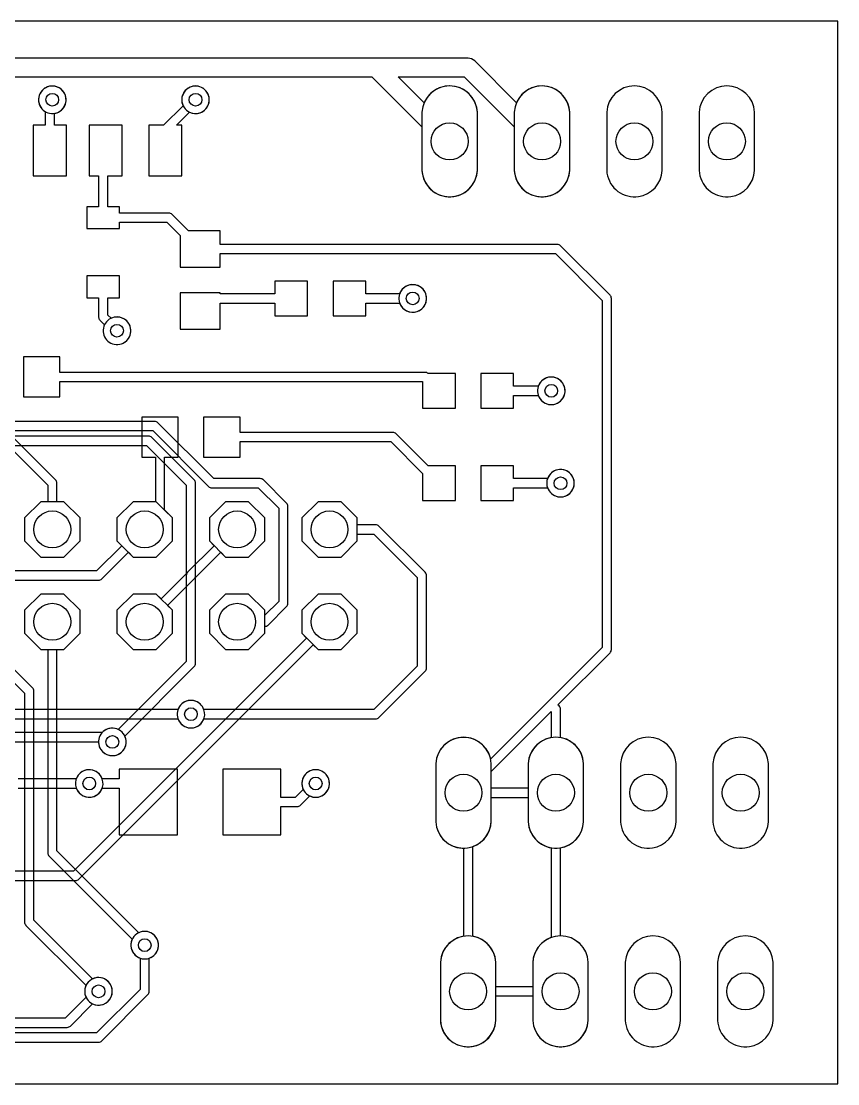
# Model space of a CAD drawing. Header units: millimetres. Extents: x 0 to 63.5, y 0 to 29.2.
# Drawn here: x 41.06 to 63.5, y 0 to 29.21 of the extents above; entities that cross this region are included whole.
import ezdxf

# ---------------------------------------------------------------- set-up
doc = ezdxf.new("R2010")
doc.units = ezdxf.units.MM

msp = doc.modelspace()

# ---------------------------------------------------------------- linework, layer by layer
at = {"layer": '16_copper'}
for points in [[(41.984, 26.679), (42.032, 26.692), (42.078, 26.711), (42.121, 26.736), (42.16, 26.766), (42.195, 26.801), (42.225, 26.84), (42.25, 26.883), (42.269, 26.929), (42.282, 26.977), (42.288, 27.026), (42.288, 27.076), (42.282, 27.125), (42.269, 27.173), (42.25, 27.219), (42.225, 27.262), (42.195, 27.301), (42.16, 27.336), (42.121, 27.366), (42.078, 27.391), (42.032, 27.41), (41.984, 27.423), (41.935, 27.429), (41.885, 27.429), (41.836, 27.423), (41.788, 27.41), (41.742, 27.391), (41.699, 27.366), (41.66, 27.336), (41.625, 27.301), (41.595, 27.262), (41.57, 27.219), (41.551, 27.173), (41.538, 27.125), (41.532, 27.076), (41.532, 27.026), (41.538, 26.977), (41.551, 26.929), (41.57, 26.883), (41.595, 26.84), (41.625, 26.801), (41.66, 26.766), (41.699, 26.736), (41.742, 26.711), (41.788, 26.692), (41.836, 26.679), (41.885, 26.673), (41.935, 26.673)], [(45.921, 26.679), (45.969, 26.692), (46.015, 26.711), (46.058, 26.736), (46.097, 26.766), (46.132, 26.801), (46.162, 26.84), (46.187, 26.883), (46.206, 26.929), (46.219, 26.977), (46.225, 27.026), (46.225, 27.076), (46.219, 27.125), (46.206, 27.173), (46.187, 27.219), (46.162, 27.262), (46.132, 27.301), (46.097, 27.336), (46.058, 27.366), (46.015, 27.391), (45.969, 27.41), (45.921, 27.423), (45.872, 27.429), (45.822, 27.429), (45.773, 27.423), (45.725, 27.41), (45.679, 27.391), (45.636, 27.366), (45.597, 27.336), (45.562, 27.301), (45.532, 27.262), (45.507, 27.219), (45.488, 27.173), (45.475, 27.125), (45.469, 27.076), (45.469, 27.026), (45.475, 26.977), (45.488, 26.929), (45.507, 26.883), (45.532, 26.84), (45.562, 26.801), (45.597, 26.766), (45.636, 26.736), (45.679, 26.711), (45.725, 26.692), (45.773, 26.679), (45.822, 26.673), (45.872, 26.673)], [(51.89, 21.218), (51.938, 21.231), (51.984, 21.25), (52.027, 21.275), (52.066, 21.305), (52.101, 21.34), (52.131, 21.379), (52.156, 21.422), (52.175, 21.468), (52.188, 21.516), (52.194, 21.565), (52.194, 21.615), (52.188, 21.664), (52.175, 21.712), (52.156, 21.758), (52.131, 21.801), (52.101, 21.84), (52.066, 21.875), (52.027, 21.905), (51.984, 21.93), (51.938, 21.949), (51.89, 21.962), (51.841, 21.968), (51.791, 21.968), (51.742, 21.962), (51.694, 21.949), (51.648, 21.93), (51.605, 21.905), (51.566, 21.875), (51.531, 21.84), (51.501, 21.801), (51.476, 21.758), (51.457, 21.712), (51.444, 21.664), (51.438, 21.615), (51.438, 21.565), (51.444, 21.516), (51.457, 21.468), (51.476, 21.422), (51.501, 21.379), (51.531, 21.34), (51.566, 21.305), (51.605, 21.275), (51.648, 21.25), (51.694, 21.231), (51.742, 21.218), (51.791, 21.212), (51.841, 21.212)], [(43.762, 20.329), (43.81, 20.342), (43.856, 20.361), (43.899, 20.386), (43.938, 20.416), (43.973, 20.451), (44.003, 20.49), (44.028, 20.533), (44.047, 20.579), (44.06, 20.627), (44.066, 20.676), (44.066, 20.726), (44.06, 20.775), (44.047, 20.823), (44.028, 20.869), (44.003, 20.912), (43.973, 20.951), (43.938, 20.986), (43.899, 21.016), (43.856, 21.041), (43.81, 21.06), (43.762, 21.073), (43.713, 21.079), (43.663, 21.079), (43.614, 21.073), (43.566, 21.06), (43.52, 21.041), (43.477, 21.016), (43.438, 20.986), (43.403, 20.951), (43.373, 20.912), (43.348, 20.869), (43.329, 20.823), (43.316, 20.775), (43.31, 20.726), (43.31, 20.676), (43.316, 20.627), (43.329, 20.579), (43.348, 20.533), (43.373, 20.49), (43.403, 20.451), (43.438, 20.416), (43.477, 20.386), (43.52, 20.361), (43.566, 20.342), (43.614, 20.329), (43.663, 20.323), (43.713, 20.323)], [(55.7, 18.678), (55.748, 18.691), (55.794, 18.71), (55.837, 18.735), (55.876, 18.765), (55.911, 18.8), (55.941, 18.839), (55.966, 18.882), (55.985, 18.928), (55.998, 18.976), (56.004, 19.025), (56.004, 19.075), (55.998, 19.124), (55.985, 19.172), (55.966, 19.218), (55.941, 19.261), (55.911, 19.3), (55.876, 19.335), (55.837, 19.365), (55.794, 19.39), (55.748, 19.409), (55.7, 19.422), (55.651, 19.428), (55.601, 19.428), (55.552, 19.422), (55.504, 19.409), (55.458, 19.39), (55.415, 19.365), (55.376, 19.335), (55.341, 19.3), (55.311, 19.261), (55.286, 19.218), (55.267, 19.172), (55.254, 19.124), (55.248, 19.075), (55.248, 19.025), (55.254, 18.976), (55.267, 18.928), (55.286, 18.882), (55.311, 18.839), (55.341, 18.8), (55.376, 18.765), (55.415, 18.735), (55.458, 18.71), (55.504, 18.691), (55.552, 18.678), (55.601, 18.672), (55.651, 18.672)], [(55.954, 16.138), (56.002, 16.151), (56.048, 16.17), (56.091, 16.195), (56.13, 16.225), (56.165, 16.26), (56.195, 16.299), (56.22, 16.342), (56.239, 16.388), (56.252, 16.436), (56.258, 16.485), (56.258, 16.535), (56.252, 16.584), (56.239, 16.632), (56.22, 16.678), (56.195, 16.721), (56.165, 16.76), (56.13, 16.795), (56.091, 16.825), (56.048, 16.85), (56.002, 16.869), (55.954, 16.882), (55.905, 16.888), (55.855, 16.888), (55.806, 16.882), (55.758, 16.869), (55.712, 16.85), (55.669, 16.825), (55.63, 16.795), (55.595, 16.76), (55.565, 16.721), (55.54, 16.678), (55.521, 16.632), (55.508, 16.584), (55.502, 16.535), (55.502, 16.485), (55.508, 16.436), (55.521, 16.388), (55.54, 16.342), (55.565, 16.299), (55.595, 16.26), (55.63, 16.225), (55.669, 16.195), (55.712, 16.17), (55.758, 16.151), (55.806, 16.138), (55.855, 16.132), (55.905, 16.132)], [(42.672, 14.924), (42.672, 15.556), (42.226, 16.002), (41.594, 16.002), (41.148, 15.556), (41.148, 14.924), (41.594, 14.478), (42.226, 14.478)], [(45.212, 14.924), (45.212, 15.556), (44.766, 16.002), (44.134, 16.002), (43.688, 15.556), (43.688, 14.924), (44.134, 14.478), (44.766, 14.478)], [(47.752, 14.924), (47.752, 15.556), (47.306, 16.002), (46.674, 16.002), (46.228, 15.556), (46.228, 14.924), (46.674, 14.478), (47.306, 14.478)], [(50.292, 14.924), (50.292, 15.556), (49.846, 16.002), (49.214, 16.002), (48.768, 15.556), (48.768, 14.924), (49.214, 14.478), (49.846, 14.478)], [(42.672, 12.384), (42.672, 13.016), (42.226, 13.462), (41.594, 13.462), (41.148, 13.016), (41.148, 12.384), (41.594, 11.938), (42.226, 11.938)], [(49.223, 7.883), (49.271, 7.896), (49.317, 7.915), (49.36, 7.94), (49.399, 7.97), (49.434, 8.005), (49.464, 8.044), (49.489, 8.087), (49.508, 8.133), (49.521, 8.181), (49.527, 8.23), (49.527, 8.28), (49.521, 8.329), (49.508, 8.377), (49.489, 8.423), (49.464, 8.466), (49.434, 8.505), (49.399, 8.54), (49.36, 8.57), (49.317, 8.595), (49.271, 8.614), (49.223, 8.627), (49.174, 8.633), (49.124, 8.633), (49.075, 8.627), (49.027, 8.614), (48.981, 8.595), (48.938, 8.57), (48.899, 8.54), (48.864, 8.505), (48.834, 8.466), (48.809, 8.423), (48.79, 8.377), (48.777, 8.329), (48.771, 8.28), (48.771, 8.23), (48.777, 8.181), (48.79, 8.133), (48.809, 8.087), (48.834, 8.044), (48.864, 8.005), (48.899, 7.97), (48.938, 7.94), (48.981, 7.915), (49.027, 7.896), (49.075, 7.883), (49.124, 7.877), (49.174, 7.877)]]:
    msp.add_lwpolyline(points, close=True, dxfattribs=at)
for points in [[(52.944, 24.391, 0.357806), (53.594, 25.109), (53.594, 26.707, 0.95208), (52.07, 26.707), (52.07, 25.109), (52.077, 25.034), (52.092, 24.961), (52.114, 24.889), (52.142, 24.82), (52.178, 24.754), (52.219, 24.692), (52.267, 24.634), (52.32, 24.581), (52.378, 24.533), (52.44, 24.492), (52.506, 24.456), (52.575, 24.428), (52.647, 24.406), (52.72, 24.391), (52.795, 24.384), (52.869, 24.384)], [(55.484, 24.391, 0.357806), (56.134, 25.109), (56.134, 26.707, 0.95208), (54.61, 26.707), (54.61, 25.109), (54.617, 25.034), (54.632, 24.961), (54.654, 24.889), (54.682, 24.82), (54.718, 24.754), (54.759, 24.692), (54.807, 24.634), (54.86, 24.581), (54.918, 24.533), (54.98, 24.492), (55.046, 24.456), (55.115, 24.428), (55.187, 24.406), (55.26, 24.391), (55.335, 24.384), (55.409, 24.384)], [(58.024, 24.391, 0.357806), (58.674, 25.109), (58.674, 26.707, 0.95208), (57.15, 26.707), (57.15, 25.109), (57.157, 25.034), (57.172, 24.961), (57.194, 24.889), (57.222, 24.82), (57.258, 24.754), (57.299, 24.692), (57.347, 24.634), (57.4, 24.581), (57.458, 24.533), (57.52, 24.492), (57.586, 24.456), (57.655, 24.428), (57.727, 24.406), (57.8, 24.391), (57.875, 24.384), (57.949, 24.384)], [(60.564, 24.391, 0.357806), (61.214, 25.109), (61.214, 26.707, 0.95208), (59.69, 26.707), (59.69, 25.109), (59.697, 25.034), (59.712, 24.961), (59.734, 24.889), (59.762, 24.82), (59.798, 24.754), (59.839, 24.692), (59.887, 24.634), (59.94, 24.581), (59.998, 24.533), (60.06, 24.492), (60.126, 24.456), (60.195, 24.428), (60.267, 24.406), (60.34, 24.391), (60.415, 24.384), (60.489, 24.384)], [(53.325, 6.484, 0.357806), (53.975, 7.202), (53.975, 8.8, 0.95208), (52.451, 8.8), (52.451, 7.202), (52.458, 7.127), (52.473, 7.054), (52.495, 6.982), (52.523, 6.913), (52.559, 6.847), (52.6, 6.785), (52.648, 6.727), (52.701, 6.674), (52.759, 6.626), (52.821, 6.585), (52.887, 6.549), (52.956, 6.521), (53.028, 6.499), (53.101, 6.484), (53.176, 6.477), (53.25, 6.477)], [(55.865, 6.484, 0.357806), (56.515, 7.202), (56.515, 8.8, 0.95208), (54.991, 8.8), (54.991, 7.202), (54.998, 7.127), (55.013, 7.054), (55.035, 6.982), (55.063, 6.913), (55.099, 6.847), (55.14, 6.785), (55.188, 6.727), (55.241, 6.674), (55.299, 6.626), (55.361, 6.585), (55.427, 6.549), (55.496, 6.521), (55.568, 6.499), (55.641, 6.484), (55.716, 6.477), (55.79, 6.477)], [(58.405, 6.484, 0.357806), (59.055, 7.202), (59.055, 8.8, 0.95208), (57.531, 8.8), (57.531, 7.202), (57.538, 7.127), (57.553, 7.054), (57.575, 6.982), (57.603, 6.913), (57.639, 6.847), (57.68, 6.785), (57.728, 6.727), (57.781, 6.674), (57.839, 6.626), (57.901, 6.585), (57.967, 6.549), (58.036, 6.521), (58.108, 6.499), (58.181, 6.484), (58.256, 6.477), (58.33, 6.477)], [(60.945, 6.484, 0.357806), (61.595, 7.202), (61.595, 8.8, 0.95208), (60.071, 8.8), (60.071, 7.202), (60.078, 7.127), (60.093, 7.054), (60.115, 6.982), (60.143, 6.913), (60.179, 6.847), (60.22, 6.785), (60.268, 6.727), (60.321, 6.674), (60.379, 6.626), (60.441, 6.585), (60.507, 6.549), (60.576, 6.521), (60.648, 6.499), (60.721, 6.484), (60.796, 6.477), (60.87, 6.477)], [(43.185, 1.144, 0.187839), (43.27, 1.18), (44.54, 2.45, 0.198912), (44.577, 2.54), (44.577, 3.453, 0.992651), (44.328, 4.169), (44.282, 4.15, 0.662859), (44.323, 3.453), (44.323, 2.593), (43.127, 1.397), (21.075, 1.397), (19.489, 2.984, 0.119573), (19.458, 3.035), (19.475, 3.076, 1), (18.757, 3.319), (18.744, 3.272, 0.577349), (19.238, 2.839), (19.265, 2.85, 0.033351), (19.278, 2.835), (20.933, 1.18, 0.198912), (21.023, 1.143), (43.18, 1.143)], [(53.452, 1.023, 0.357806), (54.102, 1.741), (54.102, 3.339, 0.95208), (52.578, 3.339), (52.578, 1.741), (52.585, 1.666), (52.6, 1.593), (52.622, 1.521), (52.65, 1.452), (52.686, 1.386), (52.727, 1.324), (52.775, 1.266), (52.828, 1.213), (52.886, 1.165), (52.948, 1.124), (53.014, 1.088), (53.083, 1.06), (53.155, 1.038), (53.228, 1.023), (53.303, 1.016), (53.377, 1.016)], [(55.992, 1.023, 0.357806), (56.642, 1.741), (56.642, 3.339, 0.95208), (55.118, 3.339), (55.118, 1.741), (55.125, 1.666), (55.14, 1.593), (55.162, 1.521), (55.19, 1.452), (55.226, 1.386), (55.267, 1.324), (55.315, 1.266), (55.368, 1.213), (55.426, 1.165), (55.488, 1.124), (55.554, 1.088), (55.623, 1.06), (55.695, 1.038), (55.768, 1.023), (55.843, 1.016), (55.917, 1.016)], [(58.532, 1.023, 0.357806), (59.182, 1.741), (59.182, 3.339, 0.95208), (57.658, 3.339), (57.658, 1.741), (57.665, 1.666), (57.68, 1.593), (57.702, 1.521), (57.73, 1.452), (57.766, 1.386), (57.807, 1.324), (57.855, 1.266), (57.908, 1.213), (57.966, 1.165), (58.028, 1.124), (58.094, 1.088), (58.163, 1.06), (58.235, 1.038), (58.308, 1.023), (58.383, 1.016), (58.457, 1.016)], [(61.072, 1.023, 0.357806), (61.722, 1.741), (61.722, 3.339, 0.95208), (60.198, 3.339), (60.198, 1.741), (60.205, 1.666), (60.22, 1.593), (60.242, 1.521), (60.27, 1.452), (60.306, 1.386), (60.347, 1.324), (60.395, 1.266), (60.448, 1.213), (60.506, 1.165), (60.568, 1.124), (60.634, 1.088), (60.703, 1.06), (60.775, 1.038), (60.848, 1.023), (60.923, 1.016), (60.997, 1.016)], [(42.322, 1.55, 0.187839), (42.406, 1.587), (43.018, 2.198, 0.992652), (43.348, 2.88), (43.302, 2.899, 0.662856), (42.838, 2.378), (42.264, 1.803), (21.599, 1.803), (20.367, 3.035, 0.992652), (19.685, 3.365), (19.666, 3.319, 0.662856), (20.187, 2.856), (21.456, 1.587, 0.198912), (21.546, 1.549), (42.316, 1.549)]]:
    msp.add_lwpolyline(points, format="xyb", close=True, dxfattribs=at)
for points in [[(37.677, 17.955), (44.67, 17.955), (46.205, 16.42, 0.198912), (46.295, 16.383), (47.572, 16.383), (48.133, 15.822), (48.133, 13.261), (47.752, 12.88), (47.752, 13.016), (47.306, 13.462), (46.674, 13.462), (46.228, 13.016), (46.228, 12.384), (46.674, 11.938), (47.306, 11.938), (47.752, 12.384), (47.752, 12.573, 0.198912), (47.842, 12.61), (48.35, 13.118, 0.198912), (48.387, 13.208), (48.387, 15.875, 0.198912), (48.35, 15.965), (47.715, 16.6, 0.198912), (47.625, 16.637), (46.347, 16.637), (44.813, 18.172, 0.198912), (44.723, 18.209), (37.625, 18.209, 0.198912)], [(37.845, 17.549), (44.502, 17.549), (45.593, 16.457), (45.593, 14.023), (44.899, 13.329), (44.766, 13.462), (44.134, 13.462), (43.688, 13.016), (43.688, 12.384), (44.134, 11.938), (44.766, 11.938), (45.212, 12.384), (45.212, 13.016), (45.079, 13.149), (45.81, 13.88, 0.198912), (45.847, 13.97), (45.847, 16.51, 0.198912), (45.81, 16.6), (44.644, 17.765, 0.198912), (44.554, 17.803), (37.793, 17.803, 0.198912)], [(29.39, 5.588), (42.545, 5.588), (42.55, 5.589, 0.187839), (42.635, 5.625), (49.081, 12.071), (49.214, 11.938), (49.846, 11.938), (50.292, 12.384), (50.292, 13.016), (49.846, 13.462), (49.214, 13.462), (48.768, 13.016), (48.768, 12.384), (48.901, 12.251), (42.492, 5.842), (29.337, 5.842, 0.198912)], [(30.406, 10.033), (45.363, 10.033, 0.992651), (46.079, 10.282), (46.06, 10.328, 0.662859), (45.363, 10.287), (30.353, 10.287, 0.198912)], [(34.765, 9.398), (43.183, 9.398, 0.9678), (43.939, 9.373), (43.939, 9.423, 0.662668), (43.28, 9.652), (34.712, 9.652, 0.198912)], [(40.974, 8.128), (42.569, 8.128, 0.992651), (43.285, 8.377), (43.266, 8.423, 0.662859), (42.569, 8.382), (40.974, 8.382)]]:
    msp.add_lwpolyline(points, format="xyb", dxfattribs=at)
at = {"layer": '1_copper'}
for points in [[(38.528, 27.686), (50.695, 27.686), (52.07, 26.311), (52.07, 25.109, 0.95208), (53.594, 25.109), (53.594, 26.707, 0.796397), (52.131, 26.968), (51.413, 27.686), (53.235, 27.686), (54.61, 26.311), (54.61, 25.109, 0.95208), (56.134, 25.109), (56.134, 26.707, 0.796397), (54.671, 26.968), (53.52, 28.12, 0.198912), (53.34, 28.194), (14.605, 28.194)], [(35.613, 13.843), (43.18, 13.843, 0.198912), (43.27, 13.88), (44.001, 14.611), (44.134, 14.478), (44.766, 14.478), (45.212, 14.924), (45.212, 15.556), (44.997, 15.771), (44.997, 17.23), (45.37, 17.23), (45.37, 18.33), (44.37, 18.33), (44.37, 17.23), (44.743, 17.23), (44.743, 16.002), (44.134, 16.002), (43.688, 15.556), (43.688, 14.924), (43.821, 14.791), (43.127, 14.097), (35.56, 14.097, 0.198912)], [(40.587, 17.653), (41.783, 16.457), (41.783, 16.002), (41.594, 16.002), (41.148, 15.556), (41.148, 14.924), (41.594, 14.478), (42.226, 14.478), (42.672, 14.924), (42.672, 15.556), (42.226, 16.002), (42.037, 16.002), (42.037, 16.51, 0.198912), (42, 16.6), (40.73, 17.87, 0.198912)], [(39.819, 12.071), (41.148, 10.742), (41.148, 4.445, 0.198912), (41.185, 4.355), (42.838, 2.702), (42.821, 2.662), (42.808, 2.614), (42.802, 2.565), (42.802, 2.515), (42.808, 2.466), (42.821, 2.418), (42.84, 2.372), (42.865, 2.329), (42.895, 2.29), (42.93, 2.255), (42.969, 2.225), (43.012, 2.2), (43.058, 2.181), (43.106, 2.168), (43.155, 2.162), (43.205, 2.162), (43.254, 2.168, 1), (43.106, 2.912), (43.058, 2.899), (43.018, 2.882), (41.402, 4.498), (41.402, 10.795, 0.198912), (41.365, 10.885), (39.999, 12.251)]]:
    msp.add_lwpolyline(points, format="xyb", dxfattribs=at)
for points in [[(42.296, 26.349), (41.968, 26.349), (41.968, 26.677, 0.956712), (41.885, 27.429), (41.836, 27.423, 0.684351), (41.714, 26.727), (41.714, 26.349), (41.386, 26.349), (41.386, 24.959), (42.296, 24.959)], [(45.471, 26.349), (45.325, 26.349), (45.685, 26.709, 0.992652), (46.015, 27.391), (45.969, 27.41, 0.662856), (45.505, 26.889), (44.965, 26.349), (44.561, 26.349), (44.561, 24.959), (45.471, 24.959)], [(58.024, 24.391, 0.357806), (58.674, 25.109), (58.674, 26.707, 0.95208), (57.15, 26.707), (57.15, 25.109), (57.157, 25.034), (57.172, 24.961), (57.194, 24.889), (57.222, 24.82), (57.258, 24.754), (57.299, 24.692), (57.347, 24.634), (57.4, 24.581), (57.458, 24.533), (57.52, 24.492), (57.586, 24.456), (57.655, 24.428), (57.727, 24.406), (57.8, 24.391), (57.875, 24.384), (57.949, 24.384)], [(60.564, 24.391, 0.357806), (61.214, 25.109), (61.214, 26.707, 0.95208), (59.69, 26.707), (59.69, 25.109), (59.697, 25.034), (59.712, 24.961), (59.734, 24.889), (59.762, 24.82), (59.798, 24.754), (59.839, 24.692), (59.887, 24.634), (59.94, 24.581), (59.998, 24.533), (60.06, 24.492), (60.126, 24.456), (60.195, 24.428), (60.267, 24.406), (60.34, 24.391), (60.415, 24.384), (60.489, 24.384)], [(53.953, 8.948, 0.862606), (52.451, 8.8), (52.451, 7.202, 0.399908), (53.213, 6.477), (53.213, 4.054, 0.352144), (52.578, 3.339), (52.578, 1.741, 0.95208), (54.102, 1.741), (54.102, 2.413), (55.118, 2.413), (55.118, 1.741, 0.95208), (56.642, 1.741), (56.642, 3.339, 0.399908), (55.88, 4.064), (55.88, 6.487, 0.352144), (56.515, 7.202), (56.515, 8.8, 0.352144), (55.88, 9.515), (55.88, 10.287, 0.303345), (55.806, 10.414), (57.24, 11.848, 0.198912), (57.277, 11.938), (57.277, 21.59, 0.198912), (57.24, 21.68), (55.882, 23.038, 0.198912), (55.792, 23.075), (46.524, 23.075), (46.524, 23.448), (45.654, 23.448), (45.202, 23.9, 0.198912), (45.112, 23.937), (43.76, 23.937), (43.76, 24.11), (43.437, 24.11), (43.437, 24.959), (43.831, 24.959), (43.831, 26.349), (42.921, 26.349), (42.921, 24.959), (43.183, 24.959), (43.183, 24.11), (42.86, 24.11), (42.86, 23.51), (43.76, 23.51), (43.76, 23.683), (45.059, 23.683), (45.424, 23.318), (45.424, 22.448), (46.524, 22.448), (46.524, 22.821), (55.739, 22.821), (57.023, 21.537), (57.023, 11.991), (53.958, 8.925)], [(43.762, 20.329, 1), (43.614, 21.073), (43.566, 21.06), (43.526, 21.043), (43.437, 21.132), (43.437, 21.61), (43.76, 21.61), (43.76, 22.21), (42.86, 22.21), (42.86, 21.61), (43.183, 21.61), (43.183, 21.079, 0.198912), (43.22, 20.989), (43.346, 20.863), (43.329, 20.823), (43.316, 20.775), (43.31, 20.726), (43.31, 20.676), (43.316, 20.627), (43.329, 20.579), (43.348, 20.533), (43.373, 20.49), (43.403, 20.451), (43.438, 20.416), (43.477, 20.386), (43.52, 20.361), (43.566, 20.342), (43.614, 20.329), (43.663, 20.323), (43.713, 20.323)], [(50.526, 21.463), (51.459, 21.463, 0.992651), (52.175, 21.712), (52.156, 21.758, 0.662859), (51.459, 21.717), (50.526, 21.717), (50.526, 22.065), (49.626, 22.065), (49.626, 21.115), (50.526, 21.115)], [(52.99, 19.525), (52.244, 19.525, 0.185576), (52.159, 19.558), (42.117, 19.558), (42.117, 19.981), (41.117, 19.981), (41.117, 18.881), (42.117, 18.881), (42.117, 19.304), (52.09, 19.304), (52.09, 18.575), (52.99, 18.575)], [(54.59, 18.923), (55.269, 18.923, 0.992651), (55.985, 19.172), (55.966, 19.218, 0.662859), (55.269, 19.177), (54.59, 19.177), (54.59, 19.525), (53.69, 19.525), (53.69, 18.575), (54.59, 18.575)], [(52.99, 16.985), (52.245, 16.985), (51.36, 17.87, 0.198912), (51.27, 17.907), (47.07, 17.907), (47.07, 18.33), (46.07, 18.33), (46.07, 17.23), (47.07, 17.23), (47.07, 17.653), (51.217, 17.653), (52.09, 16.78), (52.09, 16.035), (52.99, 16.035)], [(54.59, 16.383), (55.523, 16.383, 0.992651), (56.239, 16.632), (56.22, 16.678, 0.662859), (55.523, 16.637), (54.59, 16.637), (54.59, 16.985), (53.69, 16.985), (53.69, 16.035), (54.59, 16.035)], [(43.635, 9.026, 0.488569), (43.903, 9.56), (45.81, 11.467, 0.198912), (45.847, 11.557), (45.847, 13.917), (46.541, 14.611), (46.674, 14.478), (47.306, 14.478), (47.752, 14.924), (47.752, 15.556), (47.306, 16.002), (46.674, 16.002), (46.228, 15.556), (46.228, 14.924), (46.361, 14.791), (45.63, 14.06, 0.198912), (45.593, 13.97), (45.593, 11.61), (43.723, 9.74), (43.683, 9.757), (43.635, 9.77), (43.586, 9.776), (43.536, 9.776), (43.487, 9.77), (43.439, 9.757), (43.393, 9.738), (43.35, 9.713), (43.311, 9.683), (43.276, 9.648), (43.246, 9.609), (43.221, 9.566), (43.202, 9.52), (43.189, 9.472), (43.183, 9.423), (43.183, 9.373), (43.189, 9.324), (43.202, 9.276), (43.221, 9.23), (43.246, 9.187), (43.276, 9.148), (43.311, 9.113), (43.35, 9.083), (43.393, 9.058), (43.439, 9.039), (43.487, 9.026), (43.536, 9.02), (43.586, 9.02)], [(45.794, 9.788, 0.264001), (46.077, 10.033), (50.8, 10.033, 0.198912), (50.89, 10.07), (52.16, 11.34, 0.198912), (52.197, 11.43), (52.197, 13.97, 0.198912), (52.16, 14.06), (50.89, 15.33, 0.198912), (50.8, 15.367), (50.292, 15.367), (50.292, 15.556), (49.846, 16.002), (49.214, 16.002), (48.768, 15.556), (48.768, 14.924), (49.214, 14.478), (49.846, 14.478), (50.292, 14.924), (50.292, 15.113), (50.747, 15.113), (51.943, 13.917), (51.943, 11.483), (50.747, 10.287), (46.077, 10.287), (46.06, 10.328), (46.035, 10.371), (46.005, 10.41), (45.97, 10.445), (45.931, 10.475), (45.888, 10.5), (45.842, 10.519), (45.794, 10.532), (45.745, 10.538), (45.695, 10.538), (45.646, 10.532), (45.598, 10.519), (45.552, 10.5), (45.509, 10.475), (45.47, 10.445), (45.435, 10.41), (45.405, 10.371), (45.38, 10.328), (45.361, 10.282), (45.348, 10.234), (45.342, 10.185), (45.342, 10.135), (45.348, 10.086), (45.361, 10.038), (45.38, 9.992), (45.405, 9.949), (45.435, 9.91), (45.47, 9.875), (45.509, 9.845), (45.552, 9.82), (45.598, 9.801), (45.646, 9.788), (45.695, 9.782), (45.745, 9.782)], [(44.524, 3.438, 1), (44.376, 4.182), (44.328, 4.169), (44.288, 4.152), (42.037, 6.403), (42.037, 11.938), (42.226, 11.938), (42.672, 12.384), (42.672, 13.016), (42.226, 13.462), (41.594, 13.462), (41.148, 13.016), (41.148, 12.384), (41.594, 11.938), (41.783, 11.938), (41.783, 6.35, 0.198912), (41.82, 6.26), (44.108, 3.972), (44.091, 3.932), (44.078, 3.884), (44.072, 3.835), (44.072, 3.785), (44.078, 3.736), (44.091, 3.688), (44.11, 3.642), (44.135, 3.599), (44.165, 3.56), (44.2, 3.525), (44.239, 3.495), (44.282, 3.47), (44.328, 3.451), (44.376, 3.438), (44.425, 3.432), (44.475, 3.432)], [(53.975, 8.128), (53.975, 8.583), (55.626, 10.234), (55.626, 9.515, 0.352144), (54.991, 8.8), (54.991, 8.128)], [(58.405, 6.484, 0.357806), (59.055, 7.202), (59.055, 8.8, 0.95208), (57.531, 8.8), (57.531, 7.202), (57.538, 7.127), (57.553, 7.054), (57.575, 6.982), (57.603, 6.913), (57.639, 6.847), (57.68, 6.785), (57.728, 6.727), (57.781, 6.674), (57.839, 6.626), (57.901, 6.585), (57.967, 6.549), (58.036, 6.521), (58.108, 6.499), (58.181, 6.484), (58.256, 6.477), (58.33, 6.477)], [(60.945, 6.484, 0.357806), (61.595, 7.202), (61.595, 8.8, 0.95208), (60.071, 8.8), (60.071, 7.202), (60.078, 7.127), (60.093, 7.054), (60.115, 6.982), (60.143, 6.913), (60.179, 6.847), (60.22, 6.785), (60.268, 6.727), (60.321, 6.674), (60.379, 6.626), (60.441, 6.585), (60.507, 6.549), (60.576, 6.521), (60.648, 6.499), (60.721, 6.484), (60.796, 6.477), (60.87, 6.477)], [(45.352, 8.649), (43.752, 8.649), (43.752, 8.382), (43.283, 8.382, 0.992651), (42.567, 8.133), (42.586, 8.087, 0.662859), (43.283, 8.128), (43.752, 8.128), (43.752, 6.846), (45.352, 6.846)], [(48.196, 7.62), (48.641, 7.62, 0.198912), (48.731, 7.657), (48.987, 7.913, 0.992652), (49.317, 8.595), (49.271, 8.614, 0.662856), (48.807, 8.093), (48.588, 7.874), (48.196, 7.874), (48.196, 8.649), (46.596, 8.649), (46.596, 6.846), (48.196, 6.846)], [(54.102, 2.667), (54.102, 3.339, 0.352144), (53.467, 4.054), (53.467, 6.52, 0.304475), (53.975, 7.202), (53.975, 7.874), (54.991, 7.874), (54.991, 7.202, 0.352144), (55.626, 6.487), (55.626, 4.021, 0.304475), (55.118, 3.339), (55.118, 2.667)], [(58.532, 1.023, 0.357806), (59.182, 1.741), (59.182, 3.339, 0.95208), (57.658, 3.339), (57.658, 1.741), (57.665, 1.666), (57.68, 1.593), (57.702, 1.521), (57.73, 1.452), (57.766, 1.386), (57.807, 1.324), (57.855, 1.266), (57.908, 1.213), (57.966, 1.165), (58.028, 1.124), (58.094, 1.088), (58.163, 1.06), (58.235, 1.038), (58.308, 1.023), (58.383, 1.016), (58.457, 1.016)], [(61.072, 1.023, 0.357806), (61.722, 1.741), (61.722, 3.339, 0.95208), (60.198, 3.339), (60.198, 1.741), (60.205, 1.666), (60.22, 1.593), (60.242, 1.521), (60.27, 1.452), (60.306, 1.386), (60.347, 1.324), (60.395, 1.266), (60.448, 1.213), (60.506, 1.165), (60.568, 1.124), (60.634, 1.088), (60.703, 1.06), (60.775, 1.038), (60.848, 1.023), (60.923, 1.016), (60.997, 1.016)]]:
    msp.add_lwpolyline(points, format="xyb", close=True, dxfattribs=at)
for points in [[(46.524, 21.463), (48.026, 21.463), (48.026, 21.115), (48.926, 21.115), (48.926, 22.065), (48.026, 22.065), (48.026, 21.717), (46.524, 21.717), (46.524, 21.748), (45.424, 21.748), (45.424, 20.748), (46.524, 20.748)], [(45.212, 12.384), (45.212, 13.016), (44.766, 13.462), (44.134, 13.462), (43.688, 13.016), (43.688, 12.384), (44.134, 11.938), (44.766, 11.938)], [(47.752, 12.384), (47.752, 13.016), (47.306, 13.462), (46.674, 13.462), (46.228, 13.016), (46.228, 12.384), (46.674, 11.938), (47.306, 11.938)], [(50.292, 12.384), (50.292, 13.016), (49.846, 13.462), (49.214, 13.462), (48.768, 13.016), (48.768, 12.384), (49.214, 11.938), (49.846, 11.938)]]:
    msp.add_lwpolyline(points, close=True, dxfattribs=at)
at = {"layer": 'drills_PTH'}
for centre in [(52.832, 25.908), (55.372, 25.908), (57.912, 25.908), (60.452, 25.908), (41.91, 15.24), (44.45, 15.24), (46.99, 15.24), (49.53, 15.24), (41.91, 12.7), (44.45, 12.7), (46.99, 12.7), (49.53, 12.7), (53.213, 8.001), (55.753, 8.001), (58.293, 8.001), (60.833, 8.001), (53.34, 2.54), (55.88, 2.54), (58.42, 2.54), (60.96, 2.54)]:
    msp.add_circle(centre, 0.508, dxfattribs=at)
at = {"layer": 'drills_via_1_16'}
for centre in [(41.91, 27.051), (45.847, 27.051), (51.816, 21.59), (43.688, 20.701), (55.626, 19.05), (55.88, 16.51), (45.72, 10.16), (43.561, 9.398), (42.926, 8.255), (49.149, 8.255), (44.45, 3.81), (43.18, 2.54)]:
    msp.add_circle(centre, 0.175, dxfattribs=at)
at = {"layer": 'outline'}
msp.add_lwpolyline([(0, 0), (63.5, 0), (63.5, 29.21), (0, 29.21), (0, 0)], close=True, dxfattribs=at)

doc.saveas('drawing.dxf')
